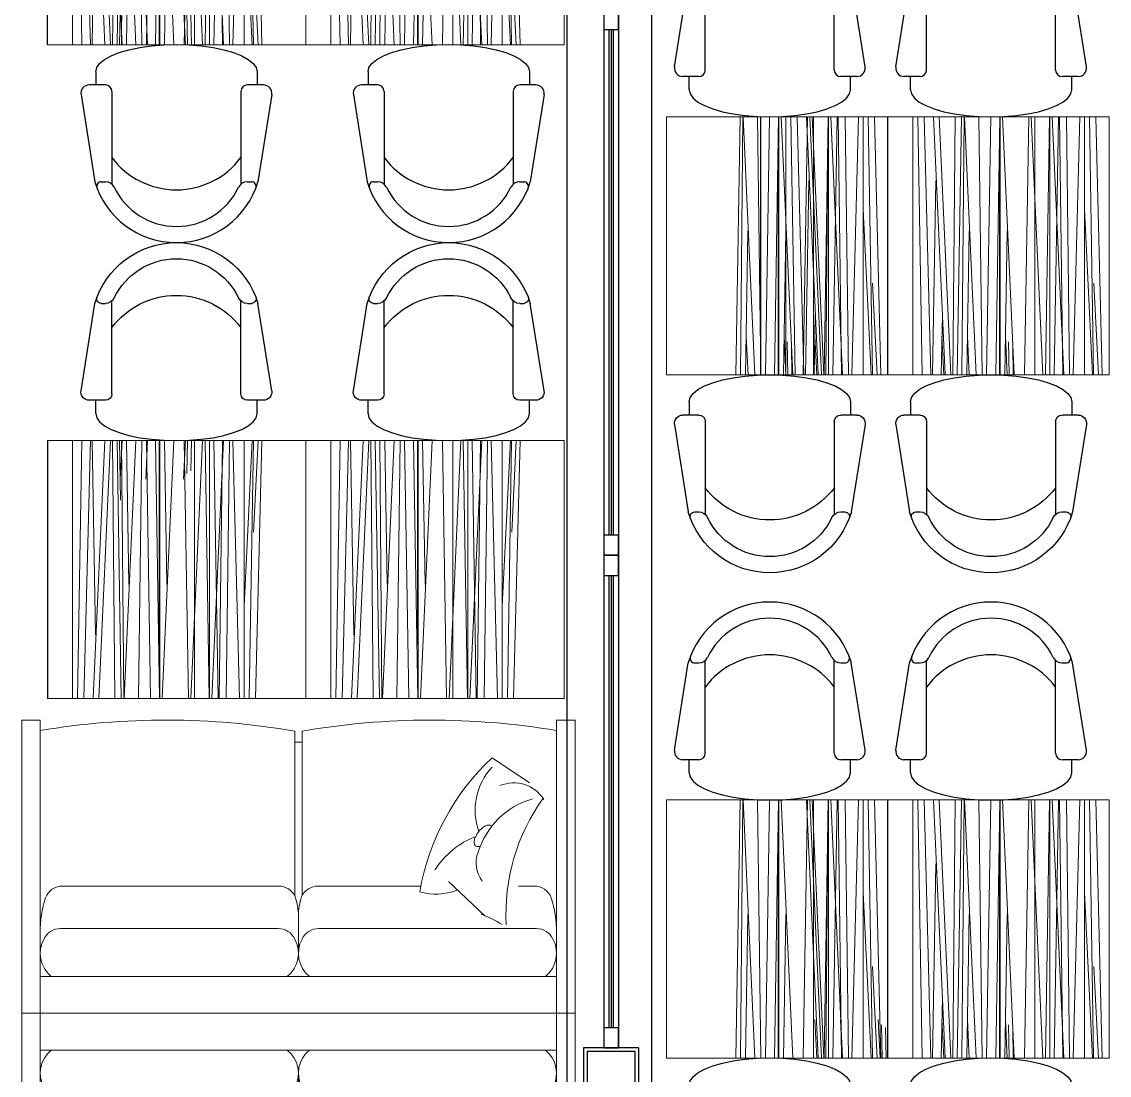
# Model space of a CAD drawing. Header units: millimetres. Extents: x 6517 to 10548, y -1828 to 1073.
# Drawn here: x 8658.8 to 8953.6, y -11.8 to 273.9 of the extents above; entities that cross this region are included whole.
import ezdxf

# ---------------------------------------------------------------- set-up
doc = ezdxf.new("R2010")
doc.units = ezdxf.units.MM
doc.layers.add('AHŞAP İNCE', color=7, linetype='Continuous', lineweight=9, true_color=0x433223)
doc.layers.add('Kıtc-014 Elk Tes İşaretler', color=1, linetype='Continuous')
doc.layers.add('S-HOLE', color=136, linetype='Continuous')
doc.layers.add('TEFRIS', color=9, linetype='Continuous', lineweight=0)
doc.layers.add('TEFRIŞ', color=34, linetype='Continuous', lineweight=20)

# ---------------------------------------------------------------- blocks, each defined once
blk = doc.blocks.new('dh')
at = {"color": 251}
for p, q in [((687468.08, -112978.01), (687468.08, -112981.58)), ((687511.83, -112978.01), (687511.83, -112981.58)), ((687541.91, -112978.01), (687541.91, -112981.58)), ((687585.66, -112978.01), (687585.66, -112981.58)), ((687470.71, -112981.58), (687466.33, -112981.58)), ((687513.58, -112981.58), (687509.21, -112981.58)), ((687544.54, -112981.58), (687540.16, -112981.58)), ((687587.41, -112981.58), (687583.04, -112981.58)), ((687464.12, -112984.17), (687467.85, -113007.83)), ((687472.46, -112983.33), (687472.46, -113008.49)), ((687507.46, -112983.33), (687507.46, -113008.49)), ((687515.8, -112984.17), (687512.07, -113007.83)), ((687537.95, -112984.17), (687541.68, -113007.83)), ((687546.29, -112983.33), (687546.29, -113008.49)), ((687581.29, -112983.33), (687581.29, -113008.49)), ((687469.6, -113007.83), (687470.71, -113007.83)), ((687509.21, -113007.83), (687510.32, -113007.83)), ((687543.43, -113007.83), (687544.54, -113007.83)), ((687583.04, -113007.83), (687584.15, -113007.83))]:
    blk.add_line(p, q, dxfattribs=at)
blk.add_line((687589.63, -112984.17), (687585.9, -113007.83))
for points in [[(687468.08, -112978.01), (687468.35, -112976.86), (687469.15, -112975.73), (687470.47, -112974.66), (687472.26, -112973.68), (687474.49, -112972.8), (687477.1, -112972.05), (687480.03, -112971.44), (687483.2, -112971), (687486.54, -112970.73), (687489.96, -112970.64), (687493.38, -112970.73), (687496.72, -112971), (687499.89, -112971.44), (687502.82, -112972.05), (687505.43, -112972.8), (687507.66, -112973.68), (687509.45, -112974.66), (687510.76, -112975.73), (687511.56, -112976.86), (687511.83, -112978.01)], [(687541.91, -112978.01), (687542.18, -112976.86), (687542.98, -112975.73), (687544.3, -112974.66), (687546.09, -112973.68), (687548.32, -112972.8), (687550.93, -112972.05), (687553.86, -112971.44), (687557.03, -112971), (687560.37, -112970.73), (687563.79, -112970.64), (687567.21, -112970.73), (687570.55, -112971), (687573.72, -112971.44), (687576.65, -112972.05), (687579.26, -112972.8), (687581.49, -112973.68), (687583.28, -112974.66), (687584.59, -112975.73), (687585.39, -112976.86), (687585.66, -112978.01)]]:
    blk.add_lwpolyline(points, dxfattribs=at)
for centre, radius, start, end in [((687466.33, -112983.82), 2.24, 90, 188.9589), ((687470.71, -112983.33), 1.75, 0, 90), ((687509.21, -112983.33), 1.75, 90, 180), ((687513.58, -112983.82), 2.24, 351.0411, 90), ((687540.16, -112983.82), 2.24, 90, 188.9589), ((687544.54, -112983.33), 1.75, 0, 90), ((687583.04, -112983.33), 1.75, 90, 180), ((687489.96, -112988.14), 21.88, 216.8699, 323.1301), ((687563.79, -112988.14), 21.88, 216.8699, 323.1301), ((687489.96, -113001.26), 23.07, 196.5303, 343.4697), ((687469.6, -113009.08), 1.25, 90, 201.0018), ((687470.71, -113010.48), 2.65, 25.5781, 90), ((687509.21, -113010.48), 2.65, 90, 154.4219), ((687510.32, -113009.08), 1.25, 338.9982, 90), ((687563.79, -113001.26), 23.07, 196.5303, 343.4697), ((687543.43, -113009.08), 1.25, 90, 201.0018), ((687544.54, -113010.48), 2.65, 25.5781, 90), ((687583.04, -113010.48), 2.65, 90, 154.4219), ((687584.15, -113009.08), 1.25, 338.9982, 90), ((687489.96, -113001.26), 18.69, 205.5781, 334.4219), ((687563.79, -113001.26), 18.69, 205.5781, 334.4219)]:
    blk.add_arc(centre, radius, start, end, dxfattribs=at)
blk.add_arc((687587.41, -112983.82), 2.24, 351.0411, 90)
at = {"layer": 'AHŞAP İNCE'}
for p, q in [((687461.83, -112970.68), (687461.83, -112900.68)), ((687464.32, -112970.68), (687463.19, -112900.68)), ((687466.66, -112970.68), (687464.88, -112900.68)), ((687470.6, -112970.68), (687467.43, -112900.68)), ((687472.1, -112970.68), (687468.93, -112900.68)), ((687472.68, -112970.68), (687473.28, -112900.68)), ((687473.86, -112970.68), (687475.03, -112900.68)), ((687475.09, -112970.68), (687475.69, -112900.68)), ((687479, -112970.68), (687475.83, -112900.68)), ((687480.6, -112970.68), (687479.7, -112900.68)), ((687481.82, -112970.68), (687482.94, -112900.68)), ((687484.29, -112970.68), (687485.42, -112900.68)), ((687485.49, -112970.68), (687485.49, -112900.68)), ((687489.28, -112970.68), (687486.11, -112900.68)), ((687492.09, -112970.68), (687493.22, -112900.68)), ((687497.08, -112970.68), (687493.91, -112900.68)), ((687494.89, -112970.68), (687494.89, -112900.68)), ((687497.74, -112970.68), (687498.87, -112900.68)), ((687498.94, -112970.68), (687498.94, -112900.68)), ((687502.73, -112970.68), (687499.56, -112900.68)), ((687500.15, -112970.68), (687501.28, -112900.68)), ((687502.44, -112970.68), (687501.54, -112900.68)), ((687504.32, -112970.68), (687503.42, -112900.68)), ((687505.26, -112970.68), (687507.05, -112900.68)), ((687508.33, -112970.68), (687508.33, -112900.68)), ((687510.83, -112970.68), (687509.69, -112900.68)), ((687513.17, -112970.68), (687511.39, -112900.68)), ((687531.83, -112970.68), (687531.83, -112900.68)), ((687534.32, -112970.68), (687533.19, -112900.68)), ((687536.66, -112970.68), (687534.88, -112900.68)), ((687540.6, -112970.68), (687537.43, -112900.68)), ((687542.1, -112970.68), (687538.93, -112900.68)), ((687542.68, -112970.68), (687543.28, -112900.68)), ((687543.86, -112970.68), (687545.03, -112900.68)), ((687545.09, -112970.68), (687545.69, -112900.68)), ((687549, -112970.68), (687545.83, -112900.68)), ((687550.6, -112970.68), (687549.7, -112900.68)), ((687551.82, -112970.68), (687552.94, -112900.68)), ((687554.29, -112970.68), (687555.42, -112900.68)), ((687555.49, -112970.68), (687555.49, -112900.68)), ((687559.28, -112970.68), (687556.11, -112900.68)), ((687562.09, -112970.68), (687563.22, -112900.68)), ((687567.08, -112970.68), (687563.91, -112900.68)), ((687564.89, -112970.68), (687564.89, -112900.68)), ((687567.74, -112970.68), (687568.87, -112900.68)), ((687568.94, -112970.68), (687568.94, -112900.68)), ((687572.73, -112970.68), (687569.56, -112900.68)), ((687570.15, -112970.68), (687571.28, -112900.68)), ((687572.44, -112970.68), (687571.54, -112900.68)), ((687574.32, -112970.68), (687573.42, -112900.68)), ((687575.26, -112970.68), (687577.05, -112900.68)), ((687578.33, -112970.68), (687578.33, -112900.68)), ((687580.83, -112970.68), (687579.69, -112900.68)), ((687583.17, -112970.68), (687581.39, -112900.68)), ((687485.31, -112970.68), (687485.31, -112915.31)), ((687555.31, -112970.68), (687555.31, -112915.31)), ((687467.12, -112970.68), (687468.03, -112918.01)), ((687537.12, -112970.68), (687538.03, -112918.01)), ((687510.53, -112970.68), (687508.33, -112925.74)), ((687580.53, -112970.68), (687578.33, -112925.74)), ((687476.43, -112970.68), (687477.1, -112931.71)), ((687486.7, -112970.68), (687487.38, -112931.71)), ((687546.43, -112970.68), (687547.1, -112931.71)), ((687556.7, -112970.68), (687557.38, -112931.71)), ((687512.1, -112970.68), (687510.89, -112945.81)), ((687582.1, -112970.68), (687580.89, -112945.81)), ((687474.57, -112970.68), (687474.85, -112954.48)), ((687475.26, -112970.68), (687474.75, -112960.21)), ((687482.17, -112970.68), (687481.66, -112960.21)), ((687492.44, -112970.68), (687491.93, -112960.21)), ((687493, -112970.68), (687492.75, -112961.69)), ((687494.04, -112970.68), (687493.92, -112962.41))]:
    blk.add_line(p, q, dxfattribs=at)
at = {"layer": 'S-HOLE', "color": 45}
blk.add_line((687455.06, -112970.68), (687455.06, -112900.68), dxfattribs=at)
at = {"layer": 'TEFRIS', "color": 251}
for p, q in [((687598.04, -112815.37), (687448.04, -112815.37)), ((687448.04, -112815.37), (687448.04, -112894.87)), ((687453.04, -112815.37), (687453.04, -112825.37)), ((687593.04, -112815.37), (687593.04, -112825.37)), ((687598.04, -112815.37), (687598.04, -112894.87)), ((687593.04, -112825.37), (687453.04, -112825.37)), ((687453.04, -112825.37), (687453.04, -112894.87)), ((687593.04, -112825.37), (687593.04, -112876.5)), ((687523.04, -112841.71), (687523.04, -112831.1)), ((687458.54, -112838.35), (687517.53, -112838.35)), ((687587.53, -112838.35), (687528.54, -112838.35)), ((687563.73, -112851.06), (687573.56, -112841.76)), ((687522.04, -112847.28), (687522.04, -112891.87)), ((687524.04, -112847.28), (687524.04, -112891.87)), ((687459.15, -112849.87), (687517.65, -112849.87)), ((687556.22, -112849.87), (687528.42, -112849.87)), ((687586.93, -112849.87), (687582.69, -112849.87)), ((687575.54, -112884.67), (687585.69, -112877.86)), ((687593.04, -112876.5), (687593.04, -112894.87)), ((687522.04, -112888.87), (687524.04, -112888.87)), ((687453.04, -112894.87), (687448.04, -112894.87)), ((687593.04, -112894.87), (687598.04, -112894.87))]:
    blk.add_line(p, q, dxfattribs=at)
for points in [[(687571.86, -112864.54, -0.050626), (687571.12, -112863.35, -0.064466), (687570.76, -112862.3, -0.103979), (687570.77, -112861.27, -0.175914), (687571.1, -112860.75, -0.175914), (687571.69, -112860.56, -0.068381), (687572.36, -112860.68, -0.064466)], [(687575.48, -112866.1, -0.053245), (687575.34, -112866.23, -0.175914), (687574.75, -112866.42, -0.103979), (687573.76, -112866.17, -0.064466), (687572.83, -112865.56, -0.050626), (687571.86, -112864.54, -0.050626)]]:
    blk.add_lwpolyline(points, format="xyb", dxfattribs=at)
for centre, radius, start, end in [((687461.09, -112831.63), 8.05, 128.8971, 208.5889), ((687514.98, -112831.63), 8.05, 331.4111, 51.1029), ((687531.09, -112831.63), 8.05, 128.8971, 208.5889), ((687584.98, -112831.63), 8.05, 331.4111, 51.1029), ((687483.32, -112837.42), 30.29, 179.8732, 197.7943), ((687458.54, -112833.35), 5, 205.3235, 270), ((687517.53, -112833.35), 5, 270, 334.6765), ((687528.54, -112833.35), 5, 205.3235, 270), ((687587.53, -112833.35), 5, 270, 334.6765), ((687562.75, -112837.42), 30.29, 342.2057, 0.1268), ((687563.03, -112816.03), 27.9, 290.0632, 303.0589), ((687632.77, -112842.41), 53.46, 176.705, 215.9024), ((687505.86, -112841.62), 17.18, 341.7436, 359.729), ((687540.22, -112841.62), 17.18, 180.271, 198.2564), ((687459.15, -112844.87), 5, 201.1544, 270), ((687517.65, -112844.87), 5, 270, 334.7087), ((687528.42, -112844.87), 5, 205.2913, 270), ((687560.31, -112863.93), 16.24, 69.3117, 105.6865), ((687620.56, -112836.92), 65.63, 189.9719, 226.6899), ((687586.93, -112844.87), 5, 270, 338.8456), ((687579.34, -112856.12), 8.11, 142.621, 201.1501), ((687579.93, -112841.2), 23.82, 213.3053, 248.2808), ((687592.53, -112852.66), 21.71, 197.1051, 254.0136), ((687587.89, -112870.44), 16.94, 160.0856, 223.4575), ((687581.45, -112868.27), 9.59, 246.8641, 328.0778), ((687487.04, -112689.2), 205.67, 260.4844, 279.7982), ((687559.04, -112689.2), 205.67, 260.2018, 279.5156)]:
    blk.add_arc(centre, radius, start, end, dxfattribs=at)
at = {"layer": 'TEFRIŞ', "ltscale": 25}
for points in [[(687455.06, -112900.68), (687455.06, -112970.68), (687525.06, -112970.68), (687525.06, -112900.68)], [(687525.06, -112900.68), (687525.06, -112970.68), (687595.06, -112970.68), (687595.06, -112900.68)]]:
    blk.add_lwpolyline(points, close=True, dxfattribs=at)
blk = doc.blocks.new('DFJK')
at = {"color": 22}
for p, q in [((916.55, 2852.5), (920.28, 2876.16)), ((922.03, 2876.16), (923.14, 2876.16)), ((924.89, 2851.66), (924.89, 2876.82)), ((959.89, 2851.66), (959.89, 2876.82)), ((961.64, 2876.16), (962.75, 2876.16)), ((968.23, 2852.5), (964.5, 2876.16)), ((923.14, 2849.91), (918.77, 2849.91)), ((920.52, 2846.34), (920.52, 2849.91)), ((966.02, 2849.91), (961.64, 2849.91)), ((964.27, 2846.34), (964.27, 2849.91))]:
    blk.add_line(p, q, dxfattribs=at)
blk.add_lwpolyline([(920.52, 2846.34), (920.79, 2845.19), (921.59, 2844.06), (922.9, 2843), (924.7, 2842.01), (926.93, 2841.13), (929.54, 2840.38), (932.46, 2839.77), (935.63, 2839.33), (938.97, 2839.06), (942.39, 2838.97), (945.82, 2839.06), (949.15, 2839.33), (952.32, 2839.77), (955.25, 2840.38), (957.86, 2841.13), (960.09, 2842.01), (961.88, 2843), (963.2, 2844.06), (964, 2845.19), (964.27, 2846.34)], dxfattribs=at)
for centre, radius, start, end in [((942.39, 2869.6), 23.07, 16.5303, 163.4697), ((942.39, 2869.6), 18.69, 25.5781, 154.4219), ((922.03, 2877.41), 1.25, 158.9982, 270), ((942.39, 2856.47), 21.88, 36.8699, 143.1301), ((962.75, 2877.41), 1.25, 270, 21.0018), ((923.14, 2878.81), 2.65, 270, 334.4219), ((961.64, 2878.81), 2.65, 205.5781, 270), ((918.77, 2852.15), 2.24, 171.0411, 270), ((923.14, 2851.66), 1.75, 270, 0), ((961.64, 2851.66), 1.75, 180, 270), ((966.02, 2852.15), 2.24, 270, 8.9589)]:
    blk.add_arc(centre, radius, start, end, dxfattribs=at)

msp = doc.modelspace()

# ---------------------------------------------------------------- linework, layer by layer
for p, q in [((8820.56, 277.18), (8820.56, 129.18)), ((8816.56, 271.74), (8816.56, 134.66)), ((8816.56, 129.18), (8816.56, -4.38)), ((8820.56, 129.18), (8820.56, -4.38))]:
    msp.add_line(p, q)
at = {"color": 4}
for p, q in [((8817.95, 271.74), (8817.95, 134.66)), ((8818.56, 271.74), (8818.56, 134.66)), ((8819.12, 271.71), (8819.12, 134.68)), ((8819.12, 257.26), (8819.12, 134.68)), ((8817.95, 123.69), (8817.95, 1.11)), ((8818.56, 123.69), (8818.56, 1.11)), ((8819.12, 123.71), (8819.12, 1.12))]:
    msp.add_line(p, q, dxfattribs=at)
at = {"color": 251, "linetype": 'ByBlock'}
msp.add_lwpolyline([(8806.56, -471.74), (8829.56, -471.74), (8829.56, 858.8), (8806.56, 858.8)], close=True, dxfattribs=at)
for points in [[(8816.56, 277.23), (8816.56, 271.74), (8820.56, 271.74), (8820.56, 277.23)], [(8816.56, 277.23), (8816.56, 271.74), (8820.56, 271.74), (8820.56, 277.23)], [(8816.56, 134.66), (8816.56, 129.18), (8820.56, 129.18), (8820.56, 134.66)], [(8816.56, 129.22), (8816.56, 123.74), (8820.56, 123.74), (8820.56, 129.22)], [(8816.56, 129.22), (8816.56, 123.74), (8820.56, 123.74), (8820.56, 129.22)], [(8816.56, 1.11), (8816.56, -4.38), (8820.56, -4.38), (8820.56, 1.11)]]:
    msp.add_lwpolyline(points, close=True)
at = {"color": 0}
for points in [[(8811.06, -4.38), (8811.06, -18.33), (8826.06, -18.33), (8826.06, -4.38)], [(8812.06, -5.38), (8812.06, -18.33), (8825.06, -18.33), (8825.06, -5.38)]]:
    msp.add_lwpolyline(points, close=True, dxfattribs=at)
at = {"layer": 'AHŞAP İNCE'}
for p, q in [((8852.41, 178.1), (8853.58, 248.1)), ((8853.64, 178.1), (8854.25, 248.1)), ((8857.56, 178.1), (8854.39, 248.1)), ((8859.15, 178.1), (8858.25, 248.1)), ((8860.37, 178.1), (8861.5, 248.1)), ((8862.85, 178.1), (8863.97, 248.1)), ((8864.05, 178.1), (8864.05, 248.1)), ((8867.83, 178.1), (8864.66, 248.1)), ((8865.94, 178.1), (8865.94, 248.1)), ((8868.44, 178.1), (8867.3, 248.1)), ((8870.78, 178.1), (8869, 248.1)), ((8870.65, 178.1), (8871.77, 248.1)), ((8874.71, 178.1), (8871.54, 248.1)), ((8875.63, 178.1), (8872.46, 248.1)), ((8876.21, 178.1), (8873.04, 248.1)), ((8873.44, 178.1), (8873.44, 248.1)), ((8876.3, 178.1), (8877.42, 248.1)), ((8876.79, 178.1), (8877.4, 248.1)), ((8877.5, 178.1), (8877.5, 248.1)), ((8881.28, 178.1), (8878.11, 248.1)), ((8878.71, 178.1), (8879.83, 248.1)), ((8880.99, 178.1), (8880.09, 248.1)), ((8882.87, 178.1), (8881.98, 248.1)), ((8883.81, 178.1), (8885.61, 248.1)), ((8886.89, 178.1), (8886.89, 248.1)), ((8889.38, 178.1), (8888.25, 248.1)), ((8891.72, 178.1), (8889.94, 248.1)), ((8900.39, 178.1), (8900.39, 248.1)), ((8902.88, 178.1), (8901.74, 248.1)), ((8905.22, 178.1), (8903.44, 248.1)), ((8909.15, 178.1), (8905.98, 248.1)), ((8910.65, 178.1), (8907.48, 248.1)), ((8911.23, 178.1), (8911.84, 248.1)), ((8912.41, 178.1), (8913.58, 248.1)), ((8913.64, 178.1), (8914.25, 248.1)), ((8917.56, 178.1), (8914.39, 248.1)), ((8919.15, 178.1), (8918.25, 248.1)), ((8920.37, 178.1), (8921.5, 248.1)), ((8922.85, 178.1), (8923.97, 248.1)), ((8924.05, 178.1), (8924.05, 248.1)), ((8927.83, 178.1), (8924.66, 248.1)), ((8930.65, 178.1), (8931.77, 248.1)), ((8935.63, 178.1), (8932.46, 248.1)), ((8933.44, 178.1), (8933.44, 248.1)), ((8936.3, 178.1), (8937.42, 248.1)), ((8937.5, 178.1), (8937.5, 248.1)), ((8941.28, 178.1), (8938.11, 248.1)), ((8938.71, 178.1), (8939.83, 248.1)), ((8940.99, 178.1), (8940.09, 248.1)), ((8942.87, 178.1), (8941.98, 248.1)), ((8943.81, 178.1), (8945.61, 248.1)), ((8946.89, 178.1), (8946.89, 248.1)), ((8949.38, 178.1), (8948.25, 248.1)), ((8951.72, 178.1), (8949.94, 248.1)), ((8863.86, 178.1), (8863.86, 233.48)), ((8923.86, 178.1), (8923.86, 233.48)), ((8871.23, 178.1), (8872.14, 230.77)), ((8905.67, 178.1), (8906.58, 230.77)), ((8889.08, 178.1), (8886.89, 223.05)), ((8949.08, 178.1), (8946.89, 223.05)), ((8854.98, 178.1), (8855.66, 217.07)), ((8865.26, 178.1), (8865.93, 217.07)), ((8914.98, 178.1), (8915.66, 217.07)), ((8925.26, 178.1), (8925.93, 217.07)), ((8890.65, 178.1), (8889.44, 202.97)), ((8950.65, 178.1), (8949.44, 202.97)), ((8873.64, 178.1), (8873.92, 194.3)), ((8908.08, 178.1), (8908.36, 194.3)), ((8855.67, 178.1), (8855.16, 188.57)), ((8865.95, 178.1), (8865.44, 188.57)), ((8866.51, 178.1), (8866.26, 187.09)), ((8867.54, 178.1), (8867.43, 186.38)), ((8874.33, 178.1), (8873.82, 188.57)), ((8908.77, 178.1), (8908.26, 188.57)), ((8915.67, 178.1), (8915.16, 188.57)), ((8925.95, 178.1), (8925.44, 188.57)), ((8926.51, 178.1), (8926.26, 187.09)), ((8927.54, 178.1), (8927.43, 186.38)), ((8852.41, -7.13), (8853.58, 62.87)), ((8853.64, -7.13), (8854.25, 62.87)), ((8857.56, -7.13), (8854.39, 62.87)), ((8859.15, -7.13), (8858.25, 62.87)), ((8860.37, -7.13), (8861.5, 62.87)), ((8862.85, -7.13), (8863.97, 62.87)), ((8864.05, -7.13), (8864.05, 62.87)), ((8867.83, -7.13), (8864.66, 62.87)), ((8870.65, -7.13), (8871.77, 62.87)), ((8874.71, -7.13), (8871.54, 62.87)), ((8875.63, -7.13), (8872.46, 62.87)), ((8876.21, -7.13), (8873.04, 62.87)), ((8873.44, -7.13), (8873.44, 62.87)), ((8876.3, -7.13), (8877.42, 62.87)), ((8876.79, -7.13), (8877.4, 62.87)), ((8877.5, -7.13), (8877.5, 62.87)), ((8881.28, -7.13), (8878.11, 62.87)), ((8878.71, -7.13), (8879.83, 62.87)), ((8880.99, -7.13), (8880.09, 62.87)), ((8882.87, -7.13), (8881.98, 62.87)), ((8883.81, -7.13), (8885.61, 62.87)), ((8886.89, -7.13), (8886.89, 62.87)), ((8889.38, -7.13), (8888.25, 62.87)), ((8891.72, -7.13), (8889.94, 62.87)), ((8900.39, -7.13), (8900.39, 62.87)), ((8902.88, -7.13), (8901.74, 62.87)), ((8905.22, -7.13), (8903.44, 62.87)), ((8909.15, -7.13), (8905.98, 62.87)), ((8910.65, -7.13), (8907.48, 62.87)), ((8911.23, -7.13), (8911.84, 62.87)), ((8912.41, -7.13), (8913.58, 62.87)), ((8913.64, -7.13), (8914.25, 62.87)), ((8917.56, -7.13), (8914.39, 62.87)), ((8919.15, -7.13), (8918.25, 62.87)), ((8920.37, -7.13), (8921.5, 62.87)), ((8922.85, -7.13), (8923.97, 62.87)), ((8924.05, -7.13), (8924.05, 62.87)), ((8927.83, -7.13), (8924.66, 62.87)), ((8930.65, -7.13), (8931.77, 62.87)), ((8935.63, -7.13), (8932.46, 62.87)), ((8933.44, -7.13), (8933.44, 62.87)), ((8936.3, -7.13), (8937.42, 62.87)), ((8937.5, -7.13), (8937.5, 62.87)), ((8941.28, -7.13), (8938.11, 62.87)), ((8938.71, -7.13), (8939.83, 62.87)), ((8940.99, -7.13), (8940.09, 62.87)), ((8942.87, -7.13), (8941.98, 62.87)), ((8943.81, -7.13), (8945.61, 62.87)), ((8946.89, -7.13), (8946.89, 62.87)), ((8949.38, -7.13), (8948.25, 62.87)), ((8951.72, -7.13), (8949.94, 62.87)), ((8863.86, -7.13), (8863.86, 48.25)), ((8923.86, -7.13), (8923.86, 48.25)), ((8905.67, -7.13), (8906.58, 45.54)), ((8889.08, -7.13), (8886.89, 37.81)), ((8949.08, -7.13), (8946.89, 37.81)), ((8854.98, -7.13), (8855.66, 31.84)), ((8865.26, -7.13), (8865.93, 31.84)), ((8914.98, -7.13), (8915.66, 31.84)), ((8925.26, -7.13), (8925.93, 31.84)), ((8890.65, -7.13), (8889.44, 17.74)), ((8950.65, -7.13), (8949.44, 17.74)), ((8908.08, -7.13), (8908.36, 9.07)), ((8874.33, -7.13), (8873.82, 3.34)), ((8881.23, -7.13), (8880.72, 3.34)), ((8891.51, -7.13), (8891, 3.34)), ((8908.77, -7.13), (8908.26, 3.34)), ((8915.67, -7.13), (8915.16, 3.34)), ((8925.95, -7.13), (8925.44, 3.34)), ((8892.07, -7.13), (8891.82, 1.86)), ((8893.1, -7.13), (8892.99, 1.15)), ((8926.51, -7.13), (8926.26, 1.86)), ((8927.54, -7.13), (8927.43, 1.15))]:
    msp.add_line(p, q, dxfattribs=at)
at = {"layer": 'S-HOLE', "color": 45}
for p, q in [((8859.17, 178.1), (8859.17, 248.1)), ((8893.61, 178.1), (8893.61, 248.1)), ((8893.61, -7.13), (8893.61, 62.87))]:
    msp.add_line(p, q, dxfattribs=at)
at = {"layer": 'TEFRIŞ', "ltscale": 25}
for points in [[(8833.61, 248.1), (8833.61, 178.1), (8893.61, 178.1), (8893.61, 248.1)], [(8893.61, 248.1), (8893.61, 178.1), (8953.61, 178.1), (8953.61, 248.1)], [(8833.61, 62.87), (8833.61, -7.13), (8893.61, -7.13), (8893.61, 62.87)], [(8893.61, 62.87), (8893.61, -7.13), (8953.61, -7.13), (8953.61, 62.87)]]:
    msp.add_lwpolyline(points, close=True, dxfattribs=at)

# ---------------------------------------------------------------- block references
for p in [(7919.18, -2590.91), (7979.18, -2590.91), (7919.18, -2776.15), (7979.18, -2776.15)]:
    msp.add_blockref('DFJK', p)
at = {"xscale": -1, "rotation": 180}
for p in [(7919.18, 3017.12), (7979.18, 3017.12), (7919.18, 2831.88), (7979.18, 2831.88)]:
    msp.add_blockref('DFJK', p, dxfattribs=at)
at = {"layer": 'Kıtc-014 Elk Tes İşaretler', "lineweight": 20}
for p in [(-678789.27, 113238.3), (-678789.27, 112820.38)]:
    msp.add_blockref('dh', p, dxfattribs=at)
at = {"layer": 'Kıtc-014 Elk Tes İşaretler', "lineweight": 20, "xscale": -1, "rotation": 180}
msp.add_blockref('dh', (-678789.27, -112810.36), dxfattribs=at)

doc.saveas('drawing.dxf')
